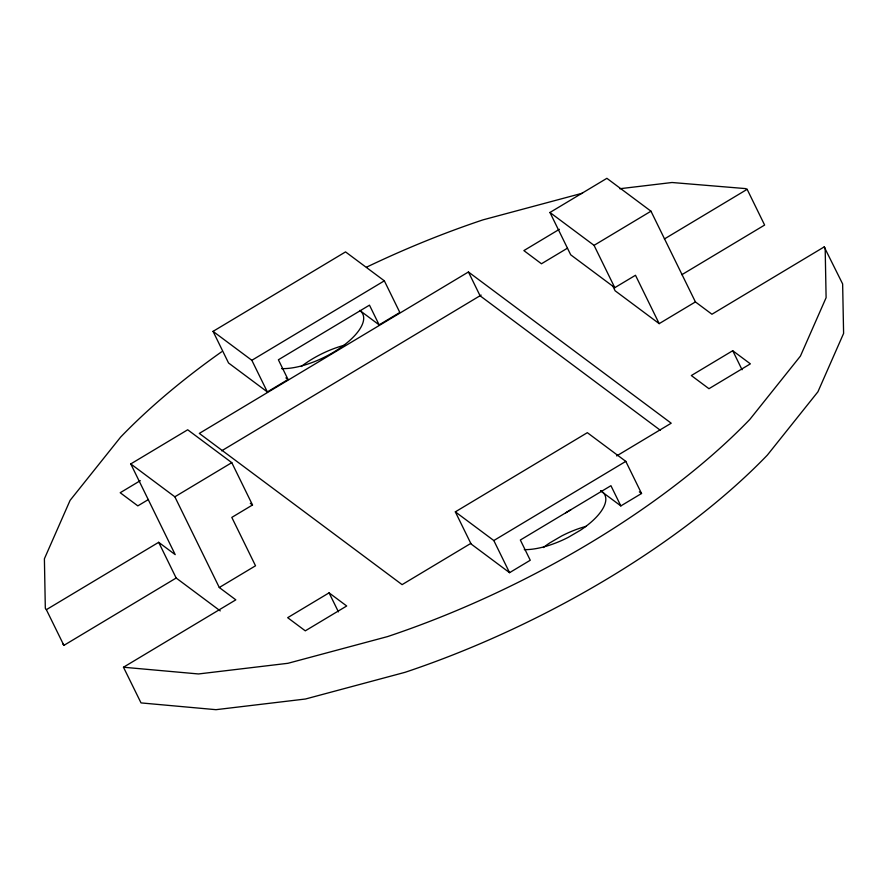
<?xml version="1.0" encoding="UTF-8"?>
<svg xmlns="http://www.w3.org/2000/svg" width="888" height="888" viewBox="0 0 888 888"><rect width="100%" height="100%" fill="white"/><g stroke="black" fill="none" stroke-linecap="round" stroke-linejoin="round"><path stroke-width="1.33" d="M570.917 509.701L565.612 512.876M379.132 324.875L369.475 305.15L278.388 359.784L288.045 379.509L267.344 391.93L228.549 362.992L213.053 331.368L345.543 251.903L384.338 280.83L399.833 312.454L379.132 324.875L359.74 310.411A54.057 21.989 -26.1 0 1 343.245 345.743A54.057 21.989 -26.1 0 1 281.585 368.62M213.053 331.368L251.848 360.295L384.338 280.83M130.769 463.925L187.69 429.781L231.779 462.648L252.514 504.983L231.812 517.404L255.522 565.789L219.292 587.512L174.847 496.803L130.769 463.925L175.202 554.634L158.674 542.313L46.354 609.679L45.321 608.28L44.4 558.774L70.074 500.388L120.635 437.096A430.014 174.903 -26.1 0 1 221.634 351.781M695.415 301.92L659.185 323.643L635.486 275.269L614.785 287.679L570.707 254.812L549.961 212.476L606.893 178.322L650.971 211.2L695.415 301.92L711.943 314.241L824.197 246.908L825.174 248.229L826.106 297.702L800.432 356.077L749.872 419.369A430.014 174.903 -26.1 0 1 387.501 636.607L287.967 663.292L198.479 673.959L123.476 667.232L235.82 599.844L219.292 587.512M616.672 455.921L671.206 423.21L468.431 271.983L199.312 433.411L402.098 584.637L470.851 543.389M140.315 480.663L120.202 492.729L137.829 505.871L148.463 499.5M559.362 229.304L523.876 250.594L541.458 263.769L567.476 248.163M221.656 450.815L481.152 295.082M174.847 496.803L231.779 462.648M549.961 212.476L594.05 245.354L650.971 211.2M664.368 238.983L747.141 189.333L764.624 225.053L681.862 274.692M62.859 643.966L63.892 645.376L176.168 578.021L220.257 610.9M620.845 505.916L610.933 485.692L520.346 540.026L530.258 560.25L509.557 572.671L471.084 543.978L455.333 511.854L587.334 432.678L625.807 461.372L641.547 493.495L620.845 505.916L600.643 490.853M329.071 592.851L287.668 617.682L305.294 630.835L346.697 605.993L329.071 592.851L338.439 611.865M732.733 350.716L691.33 375.546L708.968 388.7L750.371 363.858L732.733 350.716L742.068 369.763M455.333 511.854L493.817 540.537L625.807 461.372M582.528 193.173L482.994 219.858A430.014 174.903 -26.1 0 0 366.489 267.199M619.769 188.733L672.027 182.506L745.421 188.589L747.141 189.333M659.185 323.643L615.106 290.776L612.676 285.814M660.428 430.336L480.086 295.793L468.431 271.983M639.349 491.863L641.547 493.495M285.892 377.9L288.045 379.509M250.316 503.341L252.514 504.983M123.476 667.232L141.026 702.908L215.973 709.679L305.472 699.011L405.006 672.327A430.014 174.903 -26.1 0 0 767.365 455.089L817.926 391.797L843.6 333.411L842.634 283.927L824.197 246.908M594.05 245.354L614.785 287.679M493.817 540.537L509.557 572.671M251.848 360.295L267.344 391.93M158.674 542.313L176.168 578.021M46.354 609.679L63.892 645.376M543.29 547.552A54.057 21.989 -26.1 0 1 549.772 542.912L561.793 535.886A54.057 21.989 -26.1 0 1 586.169 526.34M301.165 366.544A54.057 21.989 -26.1 0 1 345.288 345.01M600.776 490.698A54.057 21.989 -26.1 0 1 580.352 530.28L568.331 537.307A54.057 21.989 -26.1 0 1 524.275 549.639"/></g></svg>
